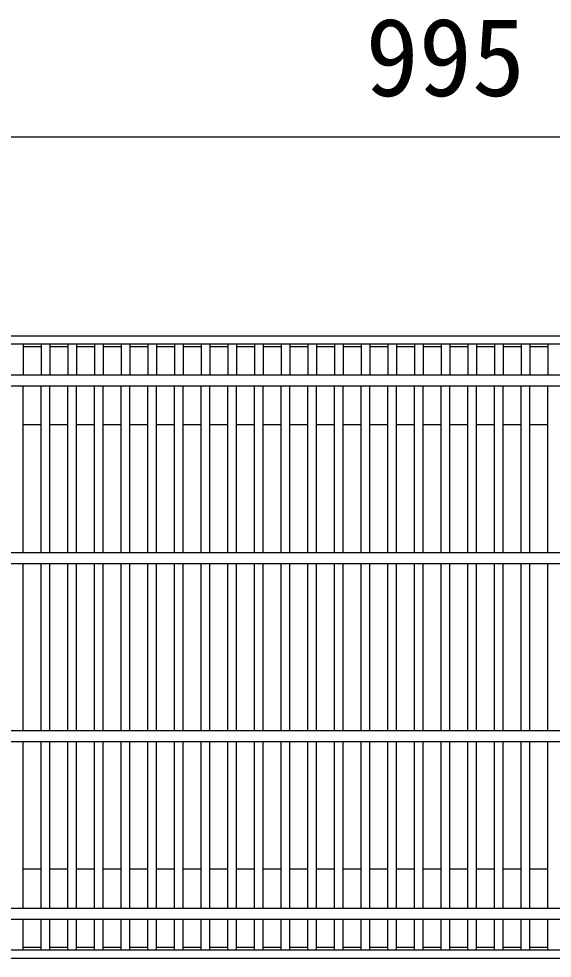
# Model space of a CAD drawing. Units: millimetres, scale not verified. Extents: x -25200 to 25200, y -8910 to 8910.
# Drawn here: x -16165 to -15865, y 1558 to 2086 of the extents above; entities that cross this region are included whole.
import ezdxf
from ezdxf.enums import TextEntityAlignment as Align

# ---------------------------------------------------------------- set-up
doc = ezdxf.new("R2010")
doc.units = ezdxf.units.MM
doc.header["$LTSCALE"] = 30
doc.layers.add('0-0_DIM', color=7, linetype='Continuous', lineweight=25)
doc.layers.add('0-2_HATCH', color=6, linetype='Continuous', lineweight=25)
doc.styles.add('ＭＳ ゴシック', font='')
doc.styles.get('ＭＳ ゴシック').set_extended_font_data('MS Gothic')

msp = doc.modelspace()

# ---------------------------------------------------------------- linework, layer by layer
at = {"layer": '0-0_DIM'}
msp.add_line((-15427.21, 2019.68), (-16422.21, 2019.68), dxfattribs=at)
at = {"layer": '0-2_HATCH'}
for p, q in [((-15427.21, 1907.87), (-16422.21, 1907.87)), ((-15427.21, 1903.37), (-16422.21, 1903.37)), ((-16162.21, 1903.37), (-16162.21, 1885.87)), ((-16152.21, 1903.37), (-16152.21, 1885.87)), ((-16147.21, 1903.37), (-16147.21, 1885.87)), ((-16137.21, 1903.37), (-16137.21, 1885.87)), ((-16132.21, 1903.37), (-16132.21, 1885.87)), ((-16122.21, 1903.37), (-16122.21, 1885.87)), ((-16117.21, 1903.37), (-16117.21, 1885.87)), ((-16107.21, 1903.37), (-16107.21, 1885.87)), ((-16102.21, 1903.37), (-16102.21, 1885.87)), ((-16092.21, 1903.37), (-16092.21, 1885.87)), ((-16087.21, 1903.37), (-16087.21, 1885.87)), ((-16077.21, 1903.37), (-16077.21, 1885.87)), ((-16072.21, 1903.37), (-16072.21, 1885.87)), ((-16062.21, 1903.37), (-16062.21, 1885.87)), ((-16057.21, 1903.37), (-16057.21, 1885.87)), ((-16047.21, 1903.37), (-16047.21, 1885.87)), ((-16042.21, 1903.37), (-16042.21, 1885.87)), ((-16032.21, 1903.37), (-16032.21, 1885.87)), ((-16027.21, 1903.37), (-16027.21, 1885.87)), ((-16017.21, 1903.37), (-16017.21, 1885.87)), ((-16012.21, 1903.37), (-16012.21, 1885.87)), ((-16002.21, 1903.37), (-16002.21, 1885.87)), ((-15997.21, 1903.37), (-15997.21, 1885.87)), ((-15987.21, 1903.37), (-15987.21, 1885.87)), ((-15982.21, 1903.37), (-15982.21, 1885.87)), ((-15972.21, 1903.37), (-15972.21, 1885.87)), ((-15967.21, 1903.37), (-15967.21, 1885.87)), ((-15957.21, 1903.37), (-15957.21, 1885.87)), ((-15952.21, 1903.37), (-15952.21, 1885.87)), ((-15942.21, 1903.37), (-15942.21, 1885.87)), ((-15937.21, 1903.37), (-15937.21, 1885.87)), ((-15927.21, 1903.37), (-15927.21, 1885.87)), ((-15922.21, 1903.37), (-15922.21, 1885.87)), ((-15912.21, 1903.37), (-15912.21, 1885.87)), ((-15907.21, 1903.37), (-15907.21, 1885.87)), ((-15897.21, 1903.37), (-15897.21, 1885.87)), ((-15892.21, 1903.37), (-15892.21, 1885.87)), ((-15882.21, 1903.37), (-15882.21, 1885.87)), ((-15877.21, 1903.37), (-15877.21, 1885.87)), ((-15867.21, 1903.37), (-15867.21, 1885.87)), ((-16152.21, 1901.87), (-16162.21, 1901.87)), ((-16137.21, 1901.87), (-16147.21, 1901.87)), ((-16122.21, 1901.87), (-16132.21, 1901.87)), ((-16107.21, 1901.87), (-16117.21, 1901.87)), ((-16092.21, 1901.87), (-16102.21, 1901.87)), ((-16077.21, 1901.87), (-16087.21, 1901.87)), ((-16062.21, 1901.87), (-16072.21, 1901.87)), ((-16047.21, 1901.87), (-16057.21, 1901.87)), ((-16032.21, 1901.87), (-16042.21, 1901.87)), ((-16017.21, 1901.87), (-16027.21, 1901.87)), ((-16002.21, 1901.87), (-16012.21, 1901.87)), ((-15987.21, 1901.87), (-15997.21, 1901.87)), ((-15972.21, 1901.87), (-15982.21, 1901.87)), ((-15957.21, 1901.87), (-15967.21, 1901.87)), ((-15942.21, 1901.87), (-15952.21, 1901.87)), ((-15927.21, 1901.87), (-15937.21, 1901.87)), ((-15912.21, 1901.87), (-15922.21, 1901.87)), ((-15897.21, 1901.87), (-15907.21, 1901.87)), ((-15882.21, 1901.87), (-15892.21, 1901.87)), ((-15867.21, 1901.87), (-15877.21, 1901.87)), ((-15562.21, 1885.87), (-16287.21, 1885.87)), ((-16287.21, 1879.87), (-15562.21, 1879.87)), ((-16162.21, 1785.87), (-16162.21, 1879.87)), ((-16152.21, 1785.87), (-16152.21, 1879.87)), ((-16147.21, 1785.87), (-16147.21, 1879.87)), ((-16137.21, 1785.87), (-16137.21, 1879.87)), ((-16132.21, 1785.87), (-16132.21, 1879.87)), ((-16122.21, 1785.87), (-16122.21, 1879.87)), ((-16117.21, 1785.87), (-16117.21, 1879.87)), ((-16107.21, 1785.87), (-16107.21, 1879.87)), ((-16102.21, 1785.87), (-16102.21, 1879.87)), ((-16092.21, 1785.87), (-16092.21, 1879.87)), ((-16087.21, 1785.87), (-16087.21, 1879.87)), ((-16077.21, 1785.87), (-16077.21, 1879.87)), ((-16072.21, 1785.87), (-16072.21, 1879.87)), ((-16062.21, 1785.87), (-16062.21, 1879.87)), ((-16057.21, 1785.87), (-16057.21, 1879.87)), ((-16047.21, 1785.87), (-16047.21, 1879.87)), ((-16042.21, 1785.87), (-16042.21, 1879.87)), ((-16032.21, 1785.87), (-16032.21, 1879.87)), ((-16027.21, 1785.87), (-16027.21, 1879.87)), ((-16017.21, 1785.87), (-16017.21, 1879.87)), ((-16012.21, 1785.87), (-16012.21, 1879.87)), ((-16002.21, 1785.87), (-16002.21, 1879.87)), ((-15997.21, 1785.87), (-15997.21, 1879.87)), ((-15987.21, 1785.87), (-15987.21, 1879.87)), ((-15982.21, 1785.87), (-15982.21, 1879.87)), ((-15972.21, 1785.87), (-15972.21, 1879.87)), ((-15967.21, 1785.87), (-15967.21, 1879.87)), ((-15957.21, 1785.87), (-15957.21, 1879.87)), ((-15952.21, 1785.87), (-15952.21, 1879.87)), ((-15942.21, 1785.87), (-15942.21, 1879.87)), ((-15937.21, 1785.87), (-15937.21, 1879.87)), ((-15927.21, 1785.87), (-15927.21, 1879.87)), ((-15922.21, 1785.87), (-15922.21, 1879.87)), ((-15912.21, 1785.87), (-15912.21, 1879.87)), ((-15907.21, 1785.87), (-15907.21, 1879.87)), ((-15897.21, 1785.87), (-15897.21, 1879.87)), ((-15892.21, 1785.87), (-15892.21, 1879.87)), ((-15882.21, 1785.87), (-15882.21, 1879.87)), ((-15877.21, 1785.87), (-15877.21, 1879.87)), ((-15867.21, 1785.87), (-15867.21, 1879.87)), ((-16152.21, 1857.87), (-16162.21, 1857.87)), ((-16137.21, 1857.87), (-16147.21, 1857.87)), ((-16122.21, 1857.87), (-16132.21, 1857.87)), ((-16107.21, 1857.87), (-16117.21, 1857.87)), ((-16092.21, 1857.87), (-16102.21, 1857.87)), ((-16077.21, 1857.87), (-16087.21, 1857.87)), ((-16062.21, 1857.87), (-16072.21, 1857.87)), ((-16047.21, 1857.87), (-16057.21, 1857.87)), ((-16032.21, 1857.87), (-16042.21, 1857.87)), ((-16017.21, 1857.87), (-16027.21, 1857.87)), ((-16002.21, 1857.87), (-16012.21, 1857.87)), ((-15987.21, 1857.87), (-15997.21, 1857.87)), ((-15972.21, 1857.87), (-15982.21, 1857.87)), ((-15957.21, 1857.87), (-15967.21, 1857.87)), ((-15942.21, 1857.87), (-15952.21, 1857.87)), ((-15927.21, 1857.87), (-15937.21, 1857.87)), ((-15912.21, 1857.87), (-15922.21, 1857.87)), ((-15897.21, 1857.87), (-15907.21, 1857.87)), ((-15882.21, 1857.87), (-15892.21, 1857.87)), ((-15867.21, 1857.87), (-15877.21, 1857.87)), ((-15427.21, 1785.87), (-16422.21, 1785.87)), ((-16422.21, 1779.87), (-15427.21, 1779.87)), ((-16162.21, 1685.87), (-16162.21, 1779.87)), ((-16152.21, 1685.87), (-16152.21, 1779.87)), ((-16147.21, 1685.87), (-16147.21, 1779.87)), ((-16137.21, 1685.87), (-16137.21, 1779.87)), ((-16132.21, 1685.87), (-16132.21, 1779.87)), ((-16122.21, 1685.87), (-16122.21, 1779.87)), ((-16117.21, 1685.87), (-16117.21, 1779.87)), ((-16107.21, 1685.87), (-16107.21, 1779.87)), ((-16102.21, 1685.87), (-16102.21, 1779.87)), ((-16092.21, 1685.87), (-16092.21, 1779.87)), ((-16087.21, 1685.87), (-16087.21, 1779.87)), ((-16077.21, 1685.87), (-16077.21, 1779.87)), ((-16072.21, 1685.87), (-16072.21, 1779.87)), ((-16062.21, 1685.87), (-16062.21, 1779.87)), ((-16057.21, 1685.87), (-16057.21, 1779.87)), ((-16047.21, 1685.87), (-16047.21, 1779.87)), ((-16042.21, 1685.87), (-16042.21, 1779.87)), ((-16032.21, 1685.87), (-16032.21, 1779.87)), ((-16027.21, 1685.87), (-16027.21, 1779.87)), ((-16017.21, 1685.87), (-16017.21, 1779.87)), ((-16012.21, 1685.87), (-16012.21, 1779.87)), ((-16002.21, 1685.87), (-16002.21, 1779.87)), ((-15997.21, 1685.87), (-15997.21, 1779.87)), ((-15987.21, 1685.87), (-15987.21, 1779.87)), ((-15982.21, 1685.87), (-15982.21, 1779.87)), ((-15972.21, 1685.87), (-15972.21, 1779.87)), ((-15967.21, 1685.87), (-15967.21, 1779.87)), ((-15957.21, 1685.87), (-15957.21, 1779.87)), ((-15952.21, 1685.87), (-15952.21, 1779.87)), ((-15942.21, 1685.87), (-15942.21, 1779.87)), ((-15937.21, 1685.87), (-15937.21, 1779.87)), ((-15927.21, 1685.87), (-15927.21, 1779.87)), ((-15922.21, 1685.87), (-15922.21, 1779.87)), ((-15912.21, 1685.87), (-15912.21, 1779.87)), ((-15907.21, 1685.87), (-15907.21, 1779.87)), ((-15897.21, 1685.87), (-15897.21, 1779.87)), ((-15892.21, 1685.87), (-15892.21, 1779.87)), ((-15882.21, 1685.87), (-15882.21, 1779.87)), ((-15877.21, 1685.87), (-15877.21, 1779.87)), ((-15867.21, 1685.87), (-15867.21, 1779.87)), ((-15427.21, 1685.87), (-16422.21, 1685.87)), ((-16422.21, 1679.87), (-15427.21, 1679.87)), ((-16162.21, 1585.87), (-16162.21, 1679.87)), ((-16152.21, 1585.87), (-16152.21, 1679.87)), ((-16147.21, 1585.87), (-16147.21, 1679.87)), ((-16137.21, 1585.87), (-16137.21, 1679.87)), ((-16132.21, 1585.87), (-16132.21, 1679.87)), ((-16122.21, 1585.87), (-16122.21, 1679.87)), ((-16117.21, 1585.87), (-16117.21, 1679.87)), ((-16107.21, 1585.87), (-16107.21, 1679.87)), ((-16102.21, 1585.87), (-16102.21, 1679.87)), ((-16092.21, 1585.87), (-16092.21, 1679.87)), ((-16087.21, 1585.87), (-16087.21, 1679.87)), ((-16077.21, 1585.87), (-16077.21, 1679.87)), ((-16072.21, 1585.87), (-16072.21, 1679.87)), ((-16062.21, 1585.87), (-16062.21, 1679.87)), ((-16057.21, 1585.87), (-16057.21, 1679.87)), ((-16047.21, 1585.87), (-16047.21, 1679.87)), ((-16042.21, 1585.87), (-16042.21, 1679.87)), ((-16032.21, 1585.87), (-16032.21, 1679.87)), ((-16027.21, 1585.87), (-16027.21, 1679.87)), ((-16017.21, 1585.87), (-16017.21, 1679.87)), ((-16012.21, 1585.87), (-16012.21, 1679.87)), ((-16002.21, 1585.87), (-16002.21, 1679.87)), ((-15997.21, 1585.87), (-15997.21, 1679.87)), ((-15987.21, 1585.87), (-15987.21, 1679.87)), ((-15982.21, 1585.87), (-15982.21, 1679.87)), ((-15972.21, 1585.87), (-15972.21, 1679.87)), ((-15967.21, 1585.87), (-15967.21, 1679.87)), ((-15957.21, 1585.87), (-15957.21, 1679.87)), ((-15952.21, 1585.87), (-15952.21, 1679.87)), ((-15942.21, 1585.87), (-15942.21, 1679.87)), ((-15937.21, 1585.87), (-15937.21, 1679.87)), ((-15927.21, 1585.87), (-15927.21, 1679.87)), ((-15922.21, 1585.87), (-15922.21, 1679.87)), ((-15912.21, 1585.87), (-15912.21, 1679.87)), ((-15907.21, 1585.87), (-15907.21, 1679.87)), ((-15897.21, 1585.87), (-15897.21, 1679.87)), ((-15892.21, 1585.87), (-15892.21, 1679.87)), ((-15882.21, 1585.87), (-15882.21, 1679.87)), ((-15877.21, 1585.87), (-15877.21, 1679.87)), ((-15867.21, 1585.87), (-15867.21, 1679.87)), ((-16152.21, 1607.87), (-16162.21, 1607.87)), ((-16137.21, 1607.87), (-16147.21, 1607.87)), ((-16122.21, 1607.87), (-16132.21, 1607.87)), ((-16107.21, 1607.87), (-16117.21, 1607.87)), ((-16092.21, 1607.87), (-16102.21, 1607.87)), ((-16077.21, 1607.87), (-16087.21, 1607.87)), ((-16062.21, 1607.87), (-16072.21, 1607.87)), ((-16047.21, 1607.87), (-16057.21, 1607.87)), ((-16032.21, 1607.87), (-16042.21, 1607.87)), ((-16017.21, 1607.87), (-16027.21, 1607.87)), ((-16002.21, 1607.87), (-16012.21, 1607.87)), ((-15987.21, 1607.87), (-15997.21, 1607.87)), ((-15972.21, 1607.87), (-15982.21, 1607.87)), ((-15957.21, 1607.87), (-15967.21, 1607.87)), ((-15942.21, 1607.87), (-15952.21, 1607.87)), ((-15927.21, 1607.87), (-15937.21, 1607.87)), ((-15912.21, 1607.87), (-15922.21, 1607.87)), ((-15897.21, 1607.87), (-15907.21, 1607.87)), ((-15882.21, 1607.87), (-15892.21, 1607.87)), ((-15867.21, 1607.87), (-15877.21, 1607.87)), ((-15562.21, 1585.87), (-16287.21, 1585.87)), ((-16287.21, 1579.87), (-15562.21, 1579.87)), ((-16162.21, 1562.37), (-16162.21, 1579.87)), ((-16152.21, 1562.37), (-16152.21, 1579.87)), ((-16147.21, 1562.37), (-16147.21, 1579.87)), ((-16137.21, 1562.37), (-16137.21, 1579.87)), ((-16132.21, 1562.37), (-16132.21, 1579.87)), ((-16122.21, 1562.37), (-16122.21, 1579.87)), ((-16117.21, 1562.37), (-16117.21, 1579.87)), ((-16107.21, 1562.37), (-16107.21, 1579.87)), ((-16102.21, 1562.37), (-16102.21, 1579.87)), ((-16092.21, 1562.37), (-16092.21, 1579.87)), ((-16087.21, 1562.37), (-16087.21, 1579.87)), ((-16077.21, 1562.37), (-16077.21, 1579.87)), ((-16072.21, 1562.37), (-16072.21, 1579.87)), ((-16062.21, 1562.37), (-16062.21, 1579.87)), ((-16057.21, 1562.37), (-16057.21, 1579.87)), ((-16047.21, 1562.37), (-16047.21, 1579.87)), ((-16042.21, 1562.37), (-16042.21, 1579.87)), ((-16032.21, 1562.37), (-16032.21, 1579.87)), ((-16027.21, 1562.37), (-16027.21, 1579.87)), ((-16017.21, 1562.37), (-16017.21, 1579.87)), ((-16012.21, 1562.37), (-16012.21, 1579.87)), ((-16002.21, 1562.37), (-16002.21, 1579.87)), ((-15997.21, 1562.37), (-15997.21, 1579.87)), ((-15987.21, 1562.37), (-15987.21, 1579.87)), ((-15982.21, 1562.37), (-15982.21, 1579.87)), ((-15972.21, 1562.37), (-15972.21, 1579.87)), ((-15967.21, 1562.37), (-15967.21, 1579.87)), ((-15957.21, 1562.37), (-15957.21, 1579.87)), ((-15952.21, 1562.37), (-15952.21, 1579.87)), ((-15942.21, 1562.37), (-15942.21, 1579.87)), ((-15937.21, 1562.37), (-15937.21, 1579.87)), ((-15927.21, 1562.37), (-15927.21, 1579.87)), ((-15922.21, 1562.37), (-15922.21, 1579.87)), ((-15912.21, 1562.37), (-15912.21, 1579.87)), ((-15907.21, 1562.37), (-15907.21, 1579.87)), ((-15897.21, 1562.37), (-15897.21, 1579.87)), ((-15892.21, 1562.37), (-15892.21, 1579.87)), ((-15882.21, 1562.37), (-15882.21, 1579.87)), ((-15877.21, 1562.37), (-15877.21, 1579.87)), ((-15867.21, 1562.37), (-15867.21, 1579.87)), ((-15427.21, 1562.37), (-16422.21, 1562.37)), ((-16152.21, 1563.87), (-16162.21, 1563.87)), ((-16137.21, 1563.87), (-16147.21, 1563.87)), ((-16122.21, 1563.87), (-16132.21, 1563.87)), ((-16107.21, 1563.87), (-16117.21, 1563.87)), ((-16092.21, 1563.87), (-16102.21, 1563.87)), ((-16077.21, 1563.87), (-16087.21, 1563.87)), ((-16062.21, 1563.87), (-16072.21, 1563.87)), ((-16047.21, 1563.87), (-16057.21, 1563.87)), ((-16032.21, 1563.87), (-16042.21, 1563.87)), ((-16017.21, 1563.87), (-16027.21, 1563.87)), ((-16002.21, 1563.87), (-16012.21, 1563.87)), ((-15987.21, 1563.87), (-15997.21, 1563.87)), ((-15972.21, 1563.87), (-15982.21, 1563.87)), ((-15957.21, 1563.87), (-15967.21, 1563.87)), ((-15942.21, 1563.87), (-15952.21, 1563.87)), ((-15927.21, 1563.87), (-15937.21, 1563.87)), ((-15912.21, 1563.87), (-15922.21, 1563.87)), ((-15897.21, 1563.87), (-15907.21, 1563.87)), ((-15882.21, 1563.87), (-15892.21, 1563.87)), ((-15867.21, 1563.87), (-15877.21, 1563.87))]:
    msp.add_line(p, q, dxfattribs=at)
msp.add_lwpolyline([(-16422.21, 1907.87), (-16422.21, 1557.87), (-15427.21, 1557.87)], dxfattribs=at)

# ---------------------------------------------------------------- texts
at = {"layer": '0-0_DIM', "style": 'ＭＳ ゴシック'}
msp.add_text('995', height=43.99, dxfattribs=at).set_placement((-15969.71, 2029.68), align=Align.BOTTOM_LEFT)

doc.saveas('drawing.dxf')
